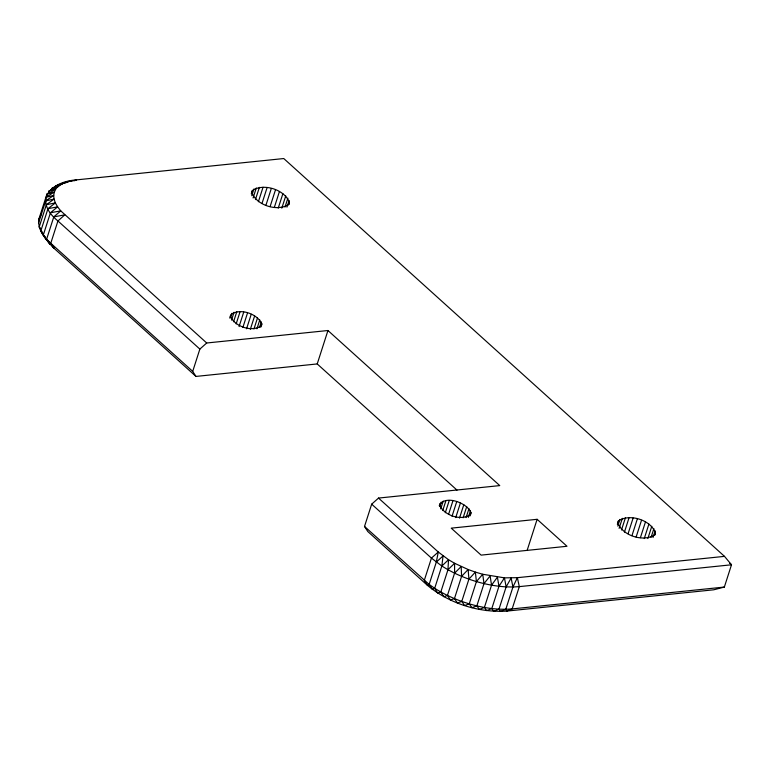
<?xml version="1.0" encoding="UTF-8"?>
<svg xmlns="http://www.w3.org/2000/svg" width="770" height="770" viewBox="0 0 770 770"><rect width="100%" height="100%" fill="white"/><g stroke="black" fill="none" stroke-linecap="round" stroke-linejoin="round"><path stroke-width="1.16" d="M724.349 587.067L512.156 608.906C492.434 610.562 472.645 605.98 454.444 598.627L450.44 599.984L447.428 595.46L454.579 573.178L454.598 563.274L448.525 559.713L438.274 552.013L378.513 498.075L371.679 504.167L364.518 526.449L367.781 531.502L427.543 585.441C449.343 603.43 478.44 612.776 506.631 611.111L713.771 589.791L724.349 587.067L731.5 564.785L724.503 556.363L283.764 158.543L76.625 179.862C50.397 181.595 32.956 200.614 57.933 220.971L199.863 349.089L192.712 371.371L195.975 376.424L317.221 363.94L456.985 490.095M371.679 504.167L431.441 558.106L441.845 566.027L447.967 569.723L454.598 563.274L468.141 569.521L468.911 579.156L461.759 601.437L457.409 602.949L454.444 598.627L447.428 595.46L443.867 596.702L440.806 592.014L447.967 569.723L448.525 559.713L441.845 566.027L434.684 588.309L432.326 589.368L429.15 584.42L364.518 526.449M195.975 376.424L54.035 248.306C46.797 240.471 37.643 231.106 38.712 219.594L46.989 193.982C54.42 191.499 58.607 184.482 65.999 182.105L55.613 186.099L61.783 183.963L51.898 188.342L58.395 186.263L49.011 190.979L48.298 193.212M441.845 566.027L443.058 555.94L436.311 562.129L429.15 584.42L427.543 585.441L424.28 580.397L431.441 558.106L438.274 552.013L436.311 562.129M261.829 323.872L261.492 325.604C252.339 332.65 235.004 326.682 230.432 316.441L230.759 314.709C239.913 307.663 257.247 313.631 261.829 323.872L260.751 327.221M439.93 503.503L439.593 505.235C444.175 515.476 461.5 521.444 470.653 514.399L470.99 512.666C467.419 502.897 444.617 494.167 439.208 505.736M38.5 223.185L45.651 200.903L53.698 195.445L54.314 192.057L55.892 188.977L49.011 190.979M40.415 229.075L39.203 226.996L46.354 204.714L54.054 199.084L53.698 195.445L45.863 197.312L54.314 192.057L46.989 193.982M44.631 236.342L46.883 240.298L40.81 230.962L47.971 208.68L55.363 202.914L54.054 199.084L45.651 200.903M43.303 235.042L50.04 244.311L43.303 235.042L50.454 212.751L57.615 206.87L55.363 202.914L46.354 204.714M46.643 239.152L50.772 243.262L54.035 248.306L46.643 239.152L53.794 216.87L60.772 210.884L206.707 342.997L327.953 330.513L499.769 485.601L378.513 498.075M251.309 193.867L252.377 190.517C263.715 182.875 284.861 189.603 289.424 202.539L288.712 204.772M251.771 195.705L253.917 189.016M253.08 197.967L256.294 187.938M255.447 199.594L259.384 187.341M258.393 201.73L263.042 187.245M262.06 203.261L267.075 187.668M229.691 318.048L230.403 315.825M265.919 205.292L271.281 188.573M230.557 317.76L231.991 313.294M231.539 320.089L234.042 312.283M270.087 206.639L275.458 189.93M233.57 321.754L236.794 311.725M236.149 323.92L240.086 311.667M274.38 207.265L279.385 191.663M239.075 326.576L243.724 312.091M278.22 208.169L282.879 193.684M242.868 327.471L247.517 312.986M281.81 208.15L285.747 195.898M284.996 207.101L287.864 198.188M246.564 328.78L251.222 314.295M286.96 207.12L289.106 200.441M250.337 329.319L254.629 315.95M253.965 328.992L257.536 317.846M256.93 328.8L259.788 319.887M259.461 327.5L261.251 321.927M317.221 363.94L327.953 330.513M439.718 506.554L441.152 502.098M440.7 508.883L443.202 501.078M442.731 510.549L445.955 500.519M445.31 512.714L449.247 500.462M448.602 514.254L452.895 500.885M452.029 516.266L456.677 501.78M455.734 517.584L460.383 503.099M459.498 518.123L463.79 504.745M463.126 517.787L466.707 506.65M466.091 517.594L468.959 508.681M468.266 517.411L470.412 510.722M469.921 516.015L470.99 512.666M454.444 598.627L461.596 576.335L461.172 566.556L454.579 573.178L447.967 569.723M461.759 601.437L464.637 605.528L469.257 603.872L476.418 581.591L482.732 574.256L504.446 577.856L517.363 577.683L724.503 556.363M476.842 605.894L483.993 583.612L490.124 575.95L491.549 585.181L484.397 607.463L479.392 609.378L476.842 605.894L472 607.684L469.257 603.872M484.397 607.463L486.669 610.591L491.809 608.56L498.97 586.278L504.446 577.856L506.131 586.884L498.979 609.176L500.404 611.457L505.794 609.291L512.945 587L517.363 577.683L519.307 586.625L512.156 608.906L506.631 611.111L505.794 609.291M527.104 550.512L537.123 519.307L451.23 528.153L481.115 555.122L566.999 546.276L537.123 519.307M617.347 524.255L618.416 520.915C629.745 513.263 650.9 519.991 655.462 532.936L654.75 535.16M617.809 526.093L619.956 519.413M619.109 528.364L622.333 518.335M621.486 529.991L625.423 517.729M624.432 532.128L629.08 517.642M628.099 533.658L633.113 518.056M631.949 535.679L637.319 518.97M636.126 537.037L641.497 520.318M640.419 537.653L645.424 522.05M644.259 538.557L648.908 524.072M647.849 538.548L651.786 526.285M651.035 537.489L653.903 528.576M652.999 537.518L655.145 530.828M38.712 219.594L41.349 214.022M252.377 190.517L251.752 192.365C256.323 205.311 277.469 212.039 288.798 204.387L289.424 202.539M618.416 520.915L617.79 522.763C622.353 535.699 643.508 542.426 654.837 534.784L655.462 532.936M454.579 573.178C470.72 580.859 488.257 585.787 506.131 586.884L511.136 578.029L512.945 587L519.307 586.625L731.5 564.785L729.71 563.168M491.549 585.181L497.401 577.163L498.97 586.278M468.911 579.156L475.369 572.1L482.732 574.256L483.993 583.612M461.596 576.335L468.141 569.521L475.369 572.1L476.418 581.591M199.863 349.089L206.707 342.997M498.979 609.176L493.714 611.284L491.809 608.56M74.411 180.738L76.625 179.862L70.956 181.393M65.286 182.933L70.975 180.729L60.099 184.28L64.247 183.202M447.428 595.46L440.806 592.014L437.793 593.141L434.684 588.309L429.15 584.42M47.971 208.68L57.615 206.87L60.772 210.884L50.454 212.751M53.794 216.87L64.767 214.878L57.933 220.971L50.772 243.262L192.712 371.371M506.131 586.884L512.945 587M434.684 588.309L440.806 592.014M39.203 226.996L40.579 228.834M40.81 230.962L43.361 234.552M41.619 231.144L43.428 234.263"/></g></svg>
